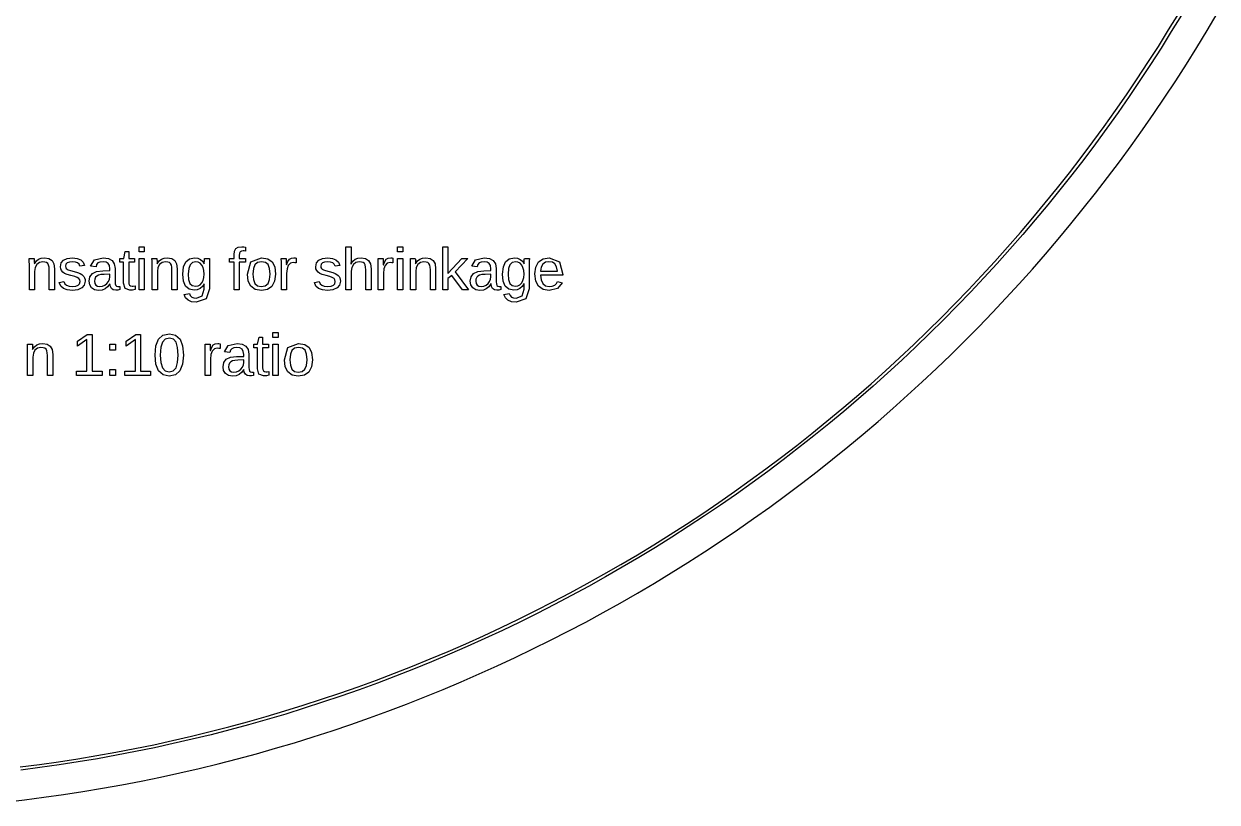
# Model space of a CAD drawing. Extents: x -25 to 122, y -49 to 104.
# Drawn here: x 55.2 to 111.9, y -48.5 to -11.5 of the extents above; entities that cross this region are included whole.
import ezdxf

# ---------------------------------------------------------------- set-up
doc = ezdxf.new("R2010")
doc.units = 0

msp = doc.modelspace()

# ---------------------------------------------------------------- linework, layer by layer
for p, q in [((109.643, -11.7919), (110.12, -11.0061)), ((110.249, -11.0833), (109.77, -11.8706)), ((111.471, -11.8159), (111.949, -11.0077)), ((109.156, -12.5717), (109.643, -11.7919)), ((109.77, -11.8706), (109.282, -12.6519)), ((110.984, -12.6181), (111.471, -11.8159)), ((108.659, -13.3455), (109.156, -12.5717)), ((109.282, -12.6519), (108.785, -13.4273)), ((110.486, -13.4143), (110.984, -12.6181)), ((108.153, -14.1131), (108.659, -13.3455)), ((108.785, -13.4273), (108.278, -14.1964)), ((109.979, -14.2044), (110.486, -13.4143)), ((107.637, -14.8745), (108.153, -14.1131)), ((108.278, -14.1964), (107.761, -14.9593)), ((109.462, -14.9881), (109.979, -14.2044)), ((107.113, -15.6294), (107.637, -14.8745)), ((107.761, -14.9593), (107.235, -15.7158)), ((108.936, -15.7655), (109.462, -14.9881)), ((106.578, -16.3779), (107.113, -15.6294)), ((107.235, -15.7158), (106.7, -16.4658)), ((108.4, -16.5363), (108.936, -15.7655)), ((106.035, -17.1198), (106.578, -16.3779)), ((106.7, -16.4658), (106.156, -17.2091)), ((107.855, -17.3005), (108.4, -16.5363)), ((105.483, -17.8549), (106.035, -17.1198)), ((106.156, -17.2091), (105.602, -17.9457)), ((107.3, -18.058), (107.855, -17.3005)), ((104.922, -18.5832), (105.483, -17.8549)), ((105.602, -17.9457), (105.04, -18.6755)), ((106.737, -18.8086), (107.3, -18.058)), ((104.352, -19.3046), (104.922, -18.5832)), ((105.04, -18.6755), (104.469, -19.3983)), ((106.163, -19.5522), (106.737, -18.8086)), ((103.773, -20.0189), (104.352, -19.3046)), ((104.469, -19.3983), (103.889, -20.1141)), ((105.581, -20.2887), (106.163, -19.5522)), ((103.185, -20.7261), (103.773, -20.0189)), ((103.889, -20.1141), (103.3, -20.8226)), ((104.99, -21.0181), (105.581, -20.2887)), ((102.589, -21.426), (103.185, -20.7261)), ((103.3, -20.8226), (102.702, -21.5239)), ((101.984, -22.1185), (102.589, -21.426)), ((102.702, -21.5239), (102.096, -22.2179)), ((104.39, -21.7401), (104.99, -21.0181)), ((60.6745, -22.3384), (60.6745, -22.1007)), ((60.6745, -22.1007), (60.9233, -22.1007)), ((60.9233, -22.1007), (60.9233, -22.3384)), ((65.282, -22.1933), (65.3956, -22.1259)), ((65.3956, -22.1259), (65.557, -22.1034)), ((65.557, -22.1034), (65.6527, -22.1076)), ((65.6527, -22.1076), (65.7325, -22.12)), ((65.7325, -22.12), (65.7325, -22.3093)), ((70.5141, -24.1516), (70.5141, -22.1007)), ((70.5141, -22.1007), (70.7629, -22.1007)), ((70.7629, -22.1007), (70.7629, -22.6341)), ((72.965, -22.3384), (72.965, -22.1007)), ((72.965, -22.1007), (73.2138, -22.1007)), ((73.2138, -22.1007), (73.2138, -22.3384)), ((75.1179, -24.1516), (75.1179, -22.1007)), ((75.1179, -22.1007), (75.3666, -22.1007)), ((75.3666, -22.1007), (75.3666, -23.3818)), ((101.371, -22.8035), (101.984, -22.1185)), ((103.781, -22.4547), (104.39, -21.7401)), ((55.4546, -22.7651), (55.4484, -22.6562)), ((55.4484, -22.6562), (55.6834, -22.6562)), ((55.6834, -22.6562), (55.6847, -22.669)), ((55.6847, -22.669), (55.6861, -22.6935)), ((55.6861, -22.6935), (55.6877, -22.7262)), ((55.791, -22.7798), (55.8969, -22.6929)), ((55.8969, -22.6929), (56.0232, -22.6447)), ((56.0232, -22.6447), (56.1768, -22.6286)), ((56.1768, -22.6286), (56.3898, -22.6592)), ((56.3898, -22.6592), (56.5368, -22.7509)), ((57.0818, -22.7399), (57.2609, -22.6595)), ((57.2609, -22.6595), (57.5068, -22.6327)), ((57.5068, -22.6327), (57.7287, -22.6545)), ((57.7287, -22.6545), (57.8999, -22.7198)), ((58.5482, -22.7295), (58.9663, -22.6286)), ((58.9663, -22.6286), (59.2133, -22.6609)), ((59.2133, -22.6609), (59.3905, -22.7578)), ((59.7601, -22.8373), (59.7601, -22.6562)), ((59.7601, -22.6562), (59.9425, -22.6562)), ((59.9425, -22.6562), (60.0158, -22.3218)), ((60.0158, -22.3218), (60.1816, -22.3218)), ((60.1816, -22.3218), (60.1816, -22.6562)), ((60.1816, -22.6562), (60.458, -22.6562)), ((60.458, -22.6562), (60.458, -22.8373)), ((60.9233, -22.3384), (60.6745, -22.3384)), ((60.6745, -24.1516), (60.6745, -22.6562)), ((60.6745, -22.6562), (60.9233, -22.6562)), ((60.9233, -22.6562), (60.9233, -24.1516)), ((61.2935, -22.7651), (61.2873, -22.6562)), ((61.2873, -22.6562), (61.5222, -22.6562)), ((61.5222, -22.6562), (61.5236, -22.669)), ((61.5236, -22.669), (61.525, -22.6935)), ((61.525, -22.6935), (61.5266, -22.7262)), ((61.6299, -22.7798), (61.7358, -22.6929)), ((61.7358, -22.6929), (61.862, -22.6447)), ((61.862, -22.6447), (62.0156, -22.6286)), ((62.0156, -22.6286), (62.2286, -22.6592)), ((62.2286, -22.6592), (62.3756, -22.7509)), ((62.8944, -22.8214), (63.0694, -22.6799)), ((63.0694, -22.6799), (63.3166, -22.6327)), ((63.3166, -22.6327), (63.465, -22.6509)), ((63.465, -22.6509), (63.5923, -22.7053)), ((63.781, -22.7682), (63.7865, -22.6891)), ((63.7865, -22.6891), (63.792, -22.6562)), ((63.792, -22.6562), (64.0284, -22.6562)), ((64.0284, -22.6562), (64.0221, -22.771)), ((64.9821, -22.8373), (64.9821, -22.6562)), ((64.9821, -22.6562), (65.1921, -22.6562)), ((65.1921, -22.4876), (65.2146, -22.3118)), ((65.1921, -22.6562), (65.1921, -22.4876)), ((65.2146, -22.3118), (65.282, -22.1933)), ((65.4516, -22.4147), (65.4409, -22.5222)), ((65.4409, -22.5222), (65.4409, -22.6562)), ((65.4409, -22.6562), (65.7325, -22.6562)), ((65.4837, -22.3466), (65.4516, -22.4147)), ((65.5397, -22.3104), (65.4837, -22.3466)), ((65.6219, -22.2983), (65.5397, -22.3104)), ((65.6738, -22.3011), (65.6219, -22.2983)), ((65.7325, -22.3093), (65.6738, -22.3011)), ((65.7325, -22.6562), (65.7325, -22.8373)), ((65.9964, -22.8221), (66.4991, -22.6286)), ((66.4991, -22.6286), (66.7966, -22.6758)), ((66.7966, -22.6758), (67.0035, -22.8172)), ((67.4415, -22.8387), (67.4352, -22.6562)), ((67.4352, -22.6562), (67.6702, -22.6562)), ((67.6702, -22.6562), (67.6785, -22.8597)), ((67.7507, -22.7999), (67.8236, -22.6991)), ((67.8236, -22.6991), (67.9169, -22.6462)), ((67.9169, -22.6462), (68.0419, -22.6286)), ((68.0419, -22.6286), (68.092, -22.632)), ((68.092, -22.632), (68.1428, -22.6424)), ((68.1428, -22.6424), (68.1428, -22.8704)), ((69.2198, -22.7399), (69.3989, -22.6595)), ((69.3989, -22.6595), (69.6447, -22.6327)), ((69.6447, -22.6327), (69.8667, -22.6545)), ((69.8667, -22.6545), (70.0379, -22.7198)), ((70.7629, -22.6341), (70.7617, -22.7198)), ((70.8443, -22.7849), (70.9488, -22.697)), ((70.9488, -22.697), (71.0764, -22.6457)), ((71.0764, -22.6457), (71.2342, -22.6286)), ((71.2342, -22.6286), (71.4454, -22.6588)), ((71.4454, -22.6588), (71.5928, -22.7495)), ((72.0494, -22.8387), (72.0432, -22.6562)), ((72.0432, -22.6562), (72.2781, -22.6562)), ((72.2781, -22.6562), (72.2864, -22.8597)), ((72.3586, -22.7999), (72.4315, -22.6991)), ((72.4315, -22.6991), (72.5248, -22.6462)), ((72.5248, -22.6462), (72.6499, -22.6286)), ((72.6499, -22.6286), (72.7, -22.632)), ((72.7, -22.632), (72.7508, -22.6424)), ((72.7508, -22.6424), (72.7508, -22.8704)), ((73.2138, -22.3384), (72.965, -22.3384)), ((72.965, -24.1516), (72.965, -22.6562)), ((72.965, -22.6562), (73.2138, -22.6562)), ((73.2138, -22.6562), (73.2138, -24.1516)), ((73.584, -22.7651), (73.5778, -22.6562)), ((73.5778, -22.6562), (73.8127, -22.6562)), ((73.8127, -22.6562), (73.8141, -22.669)), ((73.8141, -22.669), (73.8155, -22.6935)), ((73.8155, -22.6935), (73.817, -22.7262)), ((73.9204, -22.7798), (74.0262, -22.6929)), ((74.0262, -22.6929), (74.1525, -22.6447)), ((74.1525, -22.6447), (74.3061, -22.6286)), ((74.3061, -22.6286), (74.5191, -22.6592)), ((74.5191, -22.6592), (74.6661, -22.7509)), ((75.3666, -23.3818), (76.0231, -22.6562)), ((76.3147, -22.6562), (75.708, -23.2989)), ((76.0231, -22.6562), (76.3147, -22.6562)), ((76.6776, -22.7295), (77.0956, -22.6286)), ((77.0956, -22.6286), (77.3427, -22.6609)), ((77.3427, -22.6609), (77.5199, -22.7578)), ((78.1043, -22.8214), (78.2793, -22.6799)), ((78.2793, -22.6799), (78.5265, -22.6327)), ((78.5265, -22.6327), (78.6749, -22.6509)), ((78.6749, -22.6509), (78.8022, -22.7053)), ((78.9909, -22.7682), (78.9964, -22.6891)), ((78.9964, -22.6891), (79.002, -22.6562)), ((79.002, -22.6562), (79.2383, -22.6562)), ((79.2383, -22.6562), (79.2321, -22.771)), ((79.6776, -22.8262), (79.8882, -22.678)), ((79.8882, -22.678), (80.173, -22.6286)), ((80.173, -22.6286), (80.6674, -22.8273)), ((102.096, -22.2179), (101.482, -22.9043)), ((103.164, -23.1618), (103.781, -22.4547)), ((55.4567, -22.9755), (55.4546, -22.7651)), ((55.4567, -24.1516), (55.4567, -22.9755)), ((55.6877, -22.7262), (55.6896, -22.7634)), ((55.6896, -22.7634), (55.6918, -22.8202)), ((55.6918, -22.8202), (55.6944, -22.9119)), ((55.6944, -22.9119), (55.6986, -22.9119)), ((55.6986, -22.9119), (55.791, -22.7798)), ((55.7314, -23.0905), (55.7055, -23.285)), ((55.8091, -22.9437), (55.7314, -23.0905)), ((55.9318, -22.8514), (55.8091, -22.9437)), ((56.0925, -22.8207), (55.9318, -22.8514)), ((56.2006, -22.8297), (56.0925, -22.8207)), ((56.279, -22.8566), (56.2006, -22.8297)), ((56.334, -22.904), (56.279, -22.8566)), ((56.3716, -22.9741), (56.334, -22.904)), ((56.3934, -23.0722), (56.3716, -22.9741)), ((56.4006, -23.2035), (56.3934, -23.0722)), ((56.4006, -24.1516), (56.4006, -23.2035)), ((56.5368, -22.7509), (56.6223, -22.9131)), ((56.6223, -22.9131), (56.6508, -23.1551)), ((56.6508, -23.1551), (56.6508, -24.1516)), ((56.936, -23.0515), (56.9724, -22.8713)), ((56.9488, -23.1534), (56.936, -23.0515)), ((56.9871, -23.2381), (56.9488, -23.1534)), ((56.9724, -22.8713), (57.0818, -22.7399)), ((57.0481, -23.3084), (56.9871, -23.2381)), ((57.1979, -22.9361), (57.1778, -23.0266)), ((57.1778, -23.0266), (57.1861, -23.0847)), ((57.1861, -23.0847), (57.211, -23.1317)), ((57.258, -22.8718), (57.1979, -22.9361)), ((57.211, -23.1317), (57.2521, -23.17)), ((57.2521, -23.17), (57.3091, -23.2021)), ((57.3603, -22.8335), (57.258, -22.8718)), ((57.3091, -23.2021), (57.41, -23.2367)), ((57.5068, -22.8207), (57.3603, -22.8335)), ((57.41, -23.2367), (57.5828, -23.2823)), ((57.6434, -22.834), (57.5068, -22.8207)), ((57.7493, -22.8739), (57.6434, -22.834)), ((57.8224, -22.9387), (57.7493, -22.8739)), ((57.8606, -23.0266), (57.8224, -22.9387)), ((58.0844, -22.999), (57.8606, -23.0266)), ((57.8999, -22.7198), (58.019, -22.8331)), ((58.019, -22.8331), (58.0844, -22.999)), ((58.3665, -23.0321), (58.5482, -22.7295)), ((58.6263, -23.0556), (58.3665, -23.0321)), ((58.6567, -22.9482), (58.6263, -23.0556)), ((58.6524, -23.2823), (58.9455, -23.245)), ((58.7175, -22.8746), (58.6567, -22.9482)), ((58.8163, -22.8321), (58.7175, -22.8746)), ((58.9608, -22.8179), (58.8163, -22.8321)), ((58.9455, -23.245), (59.2814, -23.2394)), ((59.1045, -22.8376), (58.9608, -22.8179)), ((59.204, -22.8967), (59.1045, -22.8376)), ((59.262, -23.0014), (59.204, -22.8967)), ((59.2814, -23.1579), (59.262, -23.0014)), ((59.2814, -23.2394), (59.2814, -23.1579)), ((59.3905, -22.7578), (59.4973, -22.9159)), ((59.4973, -22.9159), (59.5329, -23.1316)), ((59.5329, -23.1316), (59.5329, -23.7757)), ((59.9328, -22.8373), (59.7601, -22.8373)), ((59.9328, -23.8351), (59.9328, -22.8373)), ((60.458, -22.8373), (60.1816, -22.8373)), ((60.1816, -22.8373), (60.1816, -23.7812)), ((61.2956, -22.9755), (61.2935, -22.7651)), ((61.2956, -24.1516), (61.2956, -22.9755)), ((61.5266, -22.7262), (61.5285, -22.7634)), ((61.5285, -22.7634), (61.5307, -22.8202)), ((61.5307, -22.8202), (61.5333, -22.9119)), ((61.5333, -22.9119), (61.5374, -22.9119)), ((61.5374, -22.9119), (61.6299, -22.7798)), ((61.5703, -23.0905), (61.5444, -23.285)), ((61.648, -22.9437), (61.5703, -23.0905)), ((61.7707, -22.8514), (61.648, -22.9437)), ((61.9313, -22.8207), (61.7707, -22.8514)), ((62.0395, -22.8297), (61.9313, -22.8207)), ((62.1179, -22.8566), (62.0395, -22.8297)), ((62.1728, -22.904), (62.1179, -22.8566)), ((62.2105, -22.9741), (62.1728, -22.904)), ((62.2322, -23.0722), (62.2105, -22.9741)), ((62.2395, -23.2035), (62.2322, -23.0722)), ((62.2395, -24.1516), (62.2395, -23.2035)), ((62.3756, -22.7509), (62.4611, -22.9131)), ((62.4611, -22.9131), (62.4897, -23.1551)), ((62.4897, -23.1551), (62.4897, -24.1516)), ((62.7555, -23.4067), (62.7902, -23.062)), ((62.7902, -23.062), (62.8944, -22.8214)), ((63.0343, -23.1372), (63.0126, -23.4039)), ((63.0996, -22.9561), (63.0343, -23.1372)), ((63.2126, -22.8525), (63.0996, -22.9561)), ((63.3774, -22.8179), (63.2126, -22.8525)), ((63.4861, -22.8354), (63.3774, -22.8179)), ((63.5826, -22.8877), (63.4861, -22.8354)), ((63.663, -22.9731), (63.5826, -22.8877)), ((63.5923, -22.7053), (63.6958, -22.7932)), ((63.7229, -23.0895), (63.663, -22.9731)), ((63.6958, -22.7932), (63.7727, -22.9119)), ((63.7602, -23.2341), (63.7229, -23.0895)), ((63.7727, -23.4039), (63.7602, -23.2341)), ((63.7727, -22.9119), (63.7755, -22.9119)), ((63.7755, -22.9119), (63.7768, -22.8552)), ((63.7768, -22.8552), (63.781, -22.7682)), ((64.0221, -22.771), (64.0201, -22.9658)), ((64.0201, -22.9658), (64.0201, -24.1087)), ((65.1921, -22.8373), (64.9821, -22.8373)), ((65.1921, -24.1516), (65.1921, -22.8373)), ((65.7325, -22.8373), (65.4409, -22.8373)), ((65.4409, -22.8373), (65.4409, -24.1516)), ((65.8288, -23.4025), (65.9964, -22.8221)), ((66.1144, -23.1387), (66.09, -23.4025)), ((66.1874, -22.9554), (66.1144, -23.1387)), ((66.3151, -22.8482), (66.1874, -22.9554)), ((66.5032, -22.8124), (66.3151, -22.8482)), ((66.6889, -22.8475), (66.5032, -22.8124)), ((66.8121, -22.9527), (66.6889, -22.8475)), ((66.881, -23.1353), (66.8121, -22.9527)), ((66.904, -23.4025), (66.881, -23.1353)), ((67.0035, -22.8172), (67.1248, -23.0579)), ((67.1248, -23.0579), (67.1652, -23.4025)), ((67.4435, -23.0045), (67.4415, -22.8387)), ((67.4435, -24.1516), (67.4435, -23.0045)), ((67.6785, -22.8597), (67.6812, -22.9617)), ((67.6812, -22.9617), (67.6868, -22.9617)), ((67.6868, -22.9617), (67.7507, -22.7999)), ((67.7127, -23.1522), (67.6923, -23.3721)), ((67.7738, -22.99), (67.7127, -23.1522)), ((67.8737, -22.89), (67.7738, -22.99)), ((68.0102, -22.8566), (67.8737, -22.89)), ((68.0848, -22.8601), (68.0102, -22.8566)), ((68.1428, -22.8704), (68.0848, -22.8601)), ((69.074, -23.0515), (69.1104, -22.8713)), ((69.0867, -23.1534), (69.074, -23.0515)), ((69.1251, -23.2381), (69.0867, -23.1534)), ((69.1104, -22.8713), (69.2198, -22.7399)), ((69.1861, -23.3084), (69.1251, -23.2381)), ((69.3359, -22.9361), (69.3158, -23.0266)), ((69.3158, -23.0266), (69.3241, -23.0847)), ((69.3241, -23.0847), (69.349, -23.1317)), ((69.396, -22.8718), (69.3359, -22.9361)), ((69.349, -23.1317), (69.3901, -23.17)), ((69.3901, -23.17), (69.4471, -23.2021)), ((69.4983, -22.8335), (69.396, -22.8718)), ((69.4471, -23.2021), (69.548, -23.2367)), ((69.6447, -22.8207), (69.4983, -22.8335)), ((69.548, -23.2367), (69.7208, -23.2823)), ((69.7814, -22.834), (69.6447, -22.8207)), ((69.8873, -22.8739), (69.7814, -22.834)), ((69.9604, -22.9387), (69.8873, -22.8739)), ((69.9985, -23.0266), (69.9604, -22.9387)), ((70.2224, -22.999), (69.9985, -23.0266)), ((70.0379, -22.7198), (70.157, -22.8331)), ((70.157, -22.8331), (70.2224, -22.999)), ((70.7541, -22.8791), (70.7518, -22.9119)), ((70.7518, -22.9119), (70.756, -22.9119)), ((70.7581, -22.8082), (70.7541, -22.8791)), ((70.756, -22.9119), (70.8443, -22.7849)), ((70.7617, -22.7198), (70.7581, -22.8082)), ((70.7893, -23.085), (70.7629, -23.2699)), ((70.8686, -22.9423), (70.7893, -23.085)), ((70.9918, -22.8511), (70.8686, -22.9423)), ((71.1499, -22.8207), (70.9918, -22.8511)), ((71.2545, -22.8297), (71.1499, -22.8207)), ((71.3337, -22.8566), (71.2545, -22.8297)), ((71.3907, -22.9028), (71.3337, -22.8566)), ((71.429, -22.9693), (71.3907, -22.9028)), ((71.4508, -23.0662), (71.429, -22.9693)), ((71.4581, -23.2035), (71.4508, -23.0662)), ((71.4581, -24.1516), (71.4581, -23.2035)), ((71.5928, -22.7495), (71.6793, -22.9114)), ((71.6793, -22.9114), (71.7082, -23.1551)), ((71.7082, -23.1551), (71.7082, -24.1516)), ((72.0515, -23.0045), (72.0494, -22.8387)), ((72.0515, -24.1516), (72.0515, -23.0045)), ((72.2864, -22.8597), (72.2892, -22.9617)), ((72.2892, -22.9617), (72.2947, -22.9617)), ((72.2947, -22.9617), (72.3586, -22.7999)), ((72.3206, -23.1522), (72.3002, -23.3721)), ((72.3818, -22.99), (72.3206, -23.1522)), ((72.4816, -22.89), (72.3818, -22.99)), ((72.6181, -22.8566), (72.4816, -22.89)), ((72.6927, -22.8601), (72.6181, -22.8566)), ((72.7508, -22.8704), (72.6927, -22.8601)), ((73.5861, -22.9755), (73.584, -22.7651)), ((73.5861, -24.1516), (73.5861, -22.9755)), ((73.817, -22.7262), (73.819, -22.7634)), ((73.819, -22.7634), (73.8212, -22.8202)), ((73.8212, -22.8202), (73.8238, -22.9119)), ((73.8238, -22.9119), (73.8279, -22.9119)), ((73.8279, -22.9119), (73.9204, -22.7798)), ((73.8608, -23.0905), (73.8349, -23.285)), ((73.9385, -22.9437), (73.8608, -23.0905)), ((74.0612, -22.8514), (73.9385, -22.9437)), ((74.2218, -22.8207), (74.0612, -22.8514)), ((74.3299, -22.8297), (74.2218, -22.8207)), ((74.4084, -22.8566), (74.3299, -22.8297)), ((74.4633, -22.904), (74.4084, -22.8566)), ((74.501, -22.9741), (74.4633, -22.904)), ((74.5228, -23.0722), (74.501, -22.9741)), ((74.53, -23.2035), (74.5228, -23.0722)), ((74.53, -24.1516), (74.53, -23.2035)), ((74.6661, -22.7509), (74.7516, -22.9131)), ((74.7516, -22.9131), (74.7801, -23.1551)), ((74.7801, -23.1551), (74.7801, -24.1516)), ((76.4958, -23.0321), (76.6776, -22.7295)), ((76.7556, -23.0556), (76.4958, -23.0321)), ((76.7861, -22.9482), (76.7556, -23.0556)), ((76.7817, -23.2823), (77.0749, -23.245)), ((76.8469, -22.8746), (76.7861, -22.9482)), ((76.9457, -22.8321), (76.8469, -22.8746)), ((77.0901, -22.8179), (76.9457, -22.8321)), ((77.0749, -23.245), (77.4108, -23.2394)), ((77.2339, -22.8376), (77.0901, -22.8179)), ((77.3333, -22.8967), (77.2339, -22.8376)), ((77.3914, -23.0014), (77.3333, -22.8967)), ((77.4108, -23.1579), (77.3914, -23.0014)), ((77.4108, -23.2394), (77.4108, -23.1579)), ((77.5199, -22.7578), (77.6267, -22.9159)), ((77.6267, -22.9159), (77.6623, -23.1316)), ((77.6623, -23.1316), (77.6623, -23.7757)), ((77.9655, -23.4067), (78.0002, -23.062)), ((78.0002, -23.062), (78.1043, -22.8214)), ((78.2443, -23.1372), (78.2225, -23.4039)), ((78.3096, -22.9561), (78.2443, -23.1372)), ((78.4225, -22.8525), (78.3096, -22.9561)), ((78.5874, -22.8179), (78.4225, -22.8525)), ((78.696, -22.8354), (78.5874, -22.8179)), ((78.7926, -22.8877), (78.696, -22.8354)), ((78.8729, -22.9731), (78.7926, -22.8877)), ((78.8022, -22.7053), (78.9057, -22.7932)), ((78.9328, -23.0895), (78.8729, -22.9731)), ((78.9057, -22.7932), (78.9826, -22.9119)), ((78.9702, -23.2341), (78.9328, -23.0895)), ((78.9826, -23.4039), (78.9702, -23.2341)), ((78.9826, -22.9119), (78.9854, -22.9119)), ((78.9854, -22.9119), (78.9868, -22.8552)), ((78.9868, -22.8552), (78.9909, -22.7682)), ((79.2321, -22.771), (79.23, -22.9658)), ((79.23, -22.9658), (79.23, -24.1087)), ((79.5042, -23.3942), (79.5475, -23.067)), ((79.5475, -23.067), (79.6776, -22.8262)), ((79.8008, -23.0769), (79.7681, -23.2657)), ((79.7681, -23.2657), (80.5752, -23.2657)), ((79.8821, -22.9333), (79.8008, -23.0769)), ((80.0067, -22.8426), (79.8821, -22.9333)), ((80.1689, -22.8124), (80.0067, -22.8426)), ((80.3337, -22.8395), (80.1689, -22.8124)), ((80.455, -22.9209), (80.3337, -22.8395)), ((80.5348, -23.0613), (80.455, -22.9209)), ((80.5752, -23.2657), (80.5348, -23.0613)), ((80.6674, -22.8273), (80.8323, -23.4232)), ((100.749, -23.481), (101.371, -22.8035)), ((101.482, -22.9043), (100.859, -23.5831)), ((102.538, -23.8613), (103.164, -23.1618)), ((55.7055, -23.285), (55.7055, -24.1516)), ((56.8766, -23.8005), (57.0963, -23.7577)), ((56.9486, -23.9697), (56.8766, -23.8005)), ((57.1288, -23.3673), (57.0481, -23.3084)), ((57.0963, -23.7577), (57.145, -23.8618)), ((57.2502, -23.421), (57.1288, -23.3673)), ((57.4335, -23.4758), (57.2502, -23.421)), ((57.6118, -23.5227), (57.4335, -23.4758)), ((57.5828, -23.2823), (57.7528, -23.3301)), ((57.7286, -23.5635), (57.6118, -23.5227)), ((57.808, -23.614), (57.7286, -23.5635)), ((57.7528, -23.3301), (57.8675, -23.3742)), ((57.8537, -23.6775), (57.808, -23.614)), ((57.8469, -23.8593), (57.8689, -23.7577)), ((57.8689, -23.7577), (57.8537, -23.6775)), ((57.8675, -23.3742), (57.9454, -23.4186)), ((57.9454, -23.4186), (58.005, -23.4675)), ((58.005, -23.4675), (58.0497, -23.5226)), ((58.0497, -23.5226), (58.0831, -23.5856)), ((58.1107, -23.7383), (58.0708, -23.9256)), ((58.0831, -23.5856), (58.1038, -23.6573)), ((58.1038, -23.6573), (58.1107, -23.7383)), ((58.3001, -23.7342), (58.3383, -23.529)), ((58.3285, -23.9194), (58.3001, -23.7342)), ((58.3383, -23.529), (58.4529, -23.3776)), ((58.4529, -23.3776), (58.6524, -23.2823)), ((58.5679, -23.6371), (58.5558, -23.7383)), ((58.5558, -23.7383), (58.5722, -23.8461)), ((58.6042, -23.5573), (58.5679, -23.6371)), ((58.6631, -23.4972), (58.6042, -23.5573)), ((58.7431, -23.455), (58.6631, -23.4972)), ((58.8548, -23.4295), (58.7431, -23.455)), ((59.0091, -23.4191), (58.8548, -23.4295)), ((59.2814, -23.4136), (59.0091, -23.4191)), ((59.1471, -23.8567), (59.2199, -23.7598)), ((59.2199, -23.7598), (59.266, -23.6497)), ((59.266, -23.6497), (59.2814, -23.5365)), ((59.2814, -23.5365), (59.2814, -23.4136)), ((59.5329, -23.7757), (59.5402, -23.8726)), ((60.0075, -24.089), (59.9328, -23.8351)), ((60.1816, -23.7812), (60.1904, -23.8729)), ((61.5444, -23.285), (61.5444, -24.1516)), ((62.7878, -23.7456), (62.7555, -23.4067)), ((62.8847, -23.9802), (62.7878, -23.7456)), ((63.0126, -23.4039), (63.033, -23.6675)), ((63.033, -23.6675), (63.0941, -23.8448)), ((63.582, -23.9097), (63.6628, -23.8256)), ((63.6628, -23.8256), (63.7229, -23.7114)), ((63.7229, -23.7114), (63.7602, -23.5699)), ((63.7602, -23.5699), (63.7727, -23.4039)), ((65.8706, -23.7354), (65.8288, -23.4025)), ((65.996, -23.9795), (65.8706, -23.7354)), ((66.09, -23.4025), (66.114, -23.6615)), ((66.114, -23.6615), (66.1861, -23.8468)), ((66.808, -23.8517), (66.88, -23.6675)), ((66.88, -23.6675), (66.904, -23.4025)), ((67.122, -23.7449), (66.9925, -23.9871)), ((67.1652, -23.4025), (67.122, -23.7449)), ((67.6923, -23.3721), (67.6923, -24.1516)), ((69.0145, -23.8005), (69.2343, -23.7577)), ((69.0866, -23.9697), (69.0145, -23.8005)), ((69.2668, -23.3673), (69.1861, -23.3084)), ((69.2343, -23.7577), (69.283, -23.8618)), ((69.3882, -23.421), (69.2668, -23.3673)), ((69.5715, -23.4758), (69.3882, -23.421)), ((69.7498, -23.5227), (69.5715, -23.4758)), ((69.7208, -23.2823), (69.8908, -23.3301)), ((69.8666, -23.5635), (69.7498, -23.5227)), ((69.946, -23.614), (69.8666, -23.5635)), ((69.8908, -23.3301), (70.0055, -23.3742)), ((69.9916, -23.6775), (69.946, -23.614)), ((69.9849, -23.8593), (70.0069, -23.7577)), ((70.0069, -23.7577), (69.9916, -23.6775)), ((70.0055, -23.3742), (70.0834, -23.4186)), ((70.0834, -23.4186), (70.143, -23.4675)), ((70.143, -23.4675), (70.1877, -23.5226)), ((70.1877, -23.5226), (70.221, -23.5856)), ((70.2487, -23.7383), (70.2088, -23.9256)), ((70.221, -23.5856), (70.2418, -23.6573)), ((70.2418, -23.6573), (70.2487, -23.7383)), ((70.7629, -23.2699), (70.7629, -24.1516)), ((72.3002, -23.3721), (72.3002, -24.1516)), ((73.8349, -23.285), (73.8349, -24.1516)), ((75.5491, -23.4689), (75.3666, -23.6195)), ((75.3666, -23.6195), (75.3666, -24.1516)), ((76.0549, -24.1516), (75.5491, -23.4689)), ((75.708, -23.2989), (76.3465, -24.1516)), ((76.4295, -23.7342), (76.4677, -23.529)), ((76.4578, -23.9194), (76.4295, -23.7342)), ((76.4677, -23.529), (76.5822, -23.3776)), ((76.5822, -23.3776), (76.7817, -23.2823)), ((76.6973, -23.6371), (76.6852, -23.7383)), ((76.6852, -23.7383), (76.7016, -23.8461)), ((76.7335, -23.5573), (76.6973, -23.6371)), ((76.7924, -23.4972), (76.7335, -23.5573)), ((76.8724, -23.455), (76.7924, -23.4972)), ((76.9842, -23.4295), (76.8724, -23.455)), ((77.1385, -23.4191), (76.9842, -23.4295)), ((77.4108, -23.4136), (77.1385, -23.4191)), ((77.2765, -23.8567), (77.3492, -23.7598)), ((77.3492, -23.7598), (77.3954, -23.6497)), ((77.3954, -23.6497), (77.4108, -23.5365)), ((77.4108, -23.5365), (77.4108, -23.4136)), ((77.6623, -23.7757), (77.6695, -23.8726)), ((77.9977, -23.7456), (77.9655, -23.4067)), ((78.0947, -23.9802), (77.9977, -23.7456)), ((78.2225, -23.4039), (78.2429, -23.6675)), ((78.2429, -23.6675), (78.304, -23.8448)), ((78.7919, -23.9097), (78.8727, -23.8256)), ((78.8727, -23.8256), (78.9328, -23.7114)), ((78.9328, -23.7114), (78.9702, -23.5699)), ((78.9702, -23.5699), (78.9826, -23.4039)), ((79.5475, -23.7359), (79.5042, -23.3942)), ((79.6776, -23.9816), (79.5475, -23.7359)), ((80.8323, -23.4564), (79.7653, -23.4564)), ((79.7653, -23.4564), (79.7919, -23.6841)), ((79.7919, -23.6841), (79.8717, -23.8531)), ((80.5236, -23.8541), (80.5738, -23.7632)), ((80.7922, -23.8254), (80.5728, -24.0907)), ((80.5738, -23.7632), (80.7922, -23.8254)), ((80.8323, -23.4232), (80.8323, -23.4564)), ((100.119, -24.1508), (100.749, -23.481)), ((100.859, -23.5831), (100.228, -24.2543)), ((55.7055, -24.1516), (55.4567, -24.1516)), ((56.6508, -24.1516), (56.4006, -24.1516)), ((57.0735, -24.0873), (56.9486, -23.9697)), ((57.2568, -24.1562), (57.0735, -24.0873)), ((57.145, -23.8618), (57.2276, -23.9339)), ((57.2276, -23.9339), (57.3465, -23.9759)), ((57.504, -24.1792), (57.2568, -24.1562)), ((57.3465, -23.9759), (57.504, -23.9899)), ((57.504, -23.9899), (57.668, -23.9754)), ((57.7595, -24.1505), (57.504, -24.1792)), ((57.668, -23.9754), (57.7811, -23.9318)), ((57.9511, -24.0645), (57.7595, -24.1505)), ((57.7811, -23.9318), (57.8469, -23.8593)), ((58.0708, -23.9256), (57.9511, -24.0645)), ((58.4135, -24.0603), (58.3285, -23.9194)), ((58.5548, -24.1495), (58.4135, -24.0603)), ((58.7521, -24.1792), (58.5548, -24.1495)), ((58.5722, -23.8461), (58.6215, -23.9263)), ((58.6215, -23.9263), (58.7011, -23.976)), ((58.7011, -23.976), (58.8087, -23.9926)), ((58.9195, -24.1614), (58.7521, -24.1792)), ((58.8087, -23.9926), (58.9379, -23.9771)), ((59.0596, -24.108), (58.9195, -24.1614)), ((58.9379, -23.9771), (59.0519, -23.9304)), ((59.0519, -23.9304), (59.1471, -23.8567)), ((59.1783, -24.0118), (59.0596, -24.108)), ((59.2814, -23.8655), (59.1783, -24.0118)), ((59.2897, -23.8655), (59.2814, -23.8655)), ((59.3116, -23.9997), (59.2897, -23.8655)), ((59.3608, -24.0928), (59.3116, -23.9997)), ((59.4426, -24.1472), (59.3608, -24.0928)), ((59.5619, -24.1654), (59.4426, -24.1472)), ((59.5402, -23.8726), (59.5619, -23.9422)), ((59.5619, -23.9422), (59.6041, -23.9842)), ((59.659, -24.1599), (59.5619, -24.1654)), ((59.6041, -23.9842), (59.6725, -23.9982)), ((59.754, -24.1433), (59.659, -24.1599)), ((59.6725, -23.9982), (59.7108, -23.9957)), ((59.7108, -23.9957), (59.754, -23.9885)), ((59.754, -23.9885), (59.754, -24.1433)), ((60.2313, -24.1737), (60.0075, -24.089)), ((60.1904, -23.8729), (60.2168, -23.9325)), ((60.2168, -23.9325), (60.265, -23.9652)), ((60.3585, -24.1654), (60.2313, -24.1737)), ((60.265, -23.9652), (60.3391, -23.976)), ((60.3391, -23.976), (60.3999, -23.9712)), ((60.4829, -24.1405), (60.3585, -24.1654)), ((60.3999, -23.9712), (60.4829, -23.9567)), ((60.4829, -23.9567), (60.4829, -24.1405)), ((60.9233, -24.1516), (60.6745, -24.1516)), ((61.5444, -24.1516), (61.2956, -24.1516)), ((62.4897, -24.1516), (62.2395, -24.1516)), ((62.8177, -24.3699), (63.0679, -24.334)), ((62.8851, -24.5266), (62.8177, -24.3699)), ((63.0504, -24.117), (62.8847, -23.9802)), ((63.289, -24.1626), (63.0504, -24.117)), ((63.0679, -24.334), (63.1078, -24.4257)), ((63.0941, -23.8448), (63.2047, -23.9453)), ((63.2047, -23.9453), (63.3733, -23.9788)), ((63.4431, -24.1445), (63.289, -24.1626)), ((63.3733, -23.9788), (63.4842, -23.9615)), ((63.5764, -24.0901), (63.4431, -24.1445)), ((63.4842, -23.9615), (63.582, -23.9097)), ((63.6863, -23.9997), (63.5764, -24.0901)), ((63.6797, -24.4407), (63.7727, -24.1142)), ((63.7699, -23.8738), (63.6863, -23.9997)), ((63.7727, -23.8738), (63.7699, -23.8738)), ((63.7727, -24.1142), (63.7727, -23.8738)), ((64.0201, -24.1087), (63.8635, -24.5814)), ((65.4409, -24.1516), (65.1921, -24.1516)), ((66.2034, -24.1293), (65.996, -23.9795)), ((66.1861, -23.8468), (66.3096, -23.9583)), ((66.4908, -24.1792), (66.2034, -24.1293)), ((66.3096, -23.9583), (66.488, -23.9954)), ((66.488, -23.9954), (66.68, -23.9595)), ((66.7807, -24.1312), (66.4908, -24.1792)), ((66.68, -23.9595), (66.808, -23.8517)), ((66.9925, -23.9871), (66.7807, -24.1312)), ((67.6923, -24.1516), (67.4435, -24.1516)), ((69.2115, -24.0873), (69.0866, -23.9697)), ((69.3948, -24.1562), (69.2115, -24.0873)), ((69.283, -23.8618), (69.3656, -23.9339)), ((69.3656, -23.9339), (69.4844, -23.9759)), ((69.642, -24.1792), (69.3948, -24.1562)), ((69.4844, -23.9759), (69.642, -23.9899)), ((69.642, -23.9899), (69.8059, -23.9754)), ((69.8975, -24.1505), (69.642, -24.1792)), ((69.8059, -23.9754), (69.9191, -23.9318)), ((70.0891, -24.0645), (69.8975, -24.1505)), ((69.9191, -23.9318), (69.9849, -23.8593)), ((70.2088, -23.9256), (70.0891, -24.0645)), ((70.7629, -24.1516), (70.5141, -24.1516)), ((71.7082, -24.1516), (71.4581, -24.1516)), ((72.3002, -24.1516), (72.0515, -24.1516)), ((73.2138, -24.1516), (72.965, -24.1516)), ((73.8349, -24.1516), (73.5861, -24.1516)), ((74.7801, -24.1516), (74.53, -24.1516)), ((75.3666, -24.1516), (75.1179, -24.1516)), ((76.3465, -24.1516), (76.0549, -24.1516)), ((76.5428, -24.0603), (76.4578, -23.9194)), ((76.6841, -24.1495), (76.5428, -24.0603)), ((76.8814, -24.1792), (76.6841, -24.1495)), ((76.7016, -23.8461), (76.7508, -23.9263)), ((76.7508, -23.9263), (76.8305, -23.976)), ((76.8305, -23.976), (76.9381, -23.9926)), ((77.0488, -24.1614), (76.8814, -24.1792)), ((76.9381, -23.9926), (77.0673, -23.9771)), ((77.1889, -24.108), (77.0488, -24.1614)), ((77.0673, -23.9771), (77.1813, -23.9304)), ((77.1813, -23.9304), (77.2765, -23.8567)), ((77.3076, -24.0118), (77.1889, -24.108)), ((77.4108, -23.8655), (77.3076, -24.0118)), ((77.419, -23.8655), (77.4108, -23.8655)), ((77.441, -23.9997), (77.419, -23.8655)), ((77.4902, -24.0928), (77.441, -23.9997)), ((77.5719, -24.1472), (77.4902, -24.0928)), ((77.6913, -24.1654), (77.5719, -24.1472)), ((77.6695, -23.8726), (77.6913, -23.9422)), ((77.6913, -23.9422), (77.7334, -23.9842)), ((77.7884, -24.1599), (77.6913, -24.1654)), ((77.7334, -23.9842), (77.8019, -23.9982)), ((77.8834, -24.1433), (77.7884, -24.1599)), ((77.8019, -23.9982), (77.8402, -23.9957)), ((77.8402, -23.9957), (77.8834, -23.9885)), ((77.8834, -23.9885), (77.8834, -24.1433)), ((78.0276, -24.3699), (78.2778, -24.334)), ((78.095, -24.5266), (78.0276, -24.3699)), ((78.2603, -24.117), (78.0947, -23.9802)), ((78.4989, -24.1626), (78.2603, -24.117)), ((78.2778, -24.334), (78.3177, -24.4257)), ((78.304, -23.8448), (78.4146, -23.9453)), ((78.4146, -23.9453), (78.5832, -23.9788)), ((78.653, -24.1445), (78.4989, -24.1626)), ((78.5832, -23.9788), (78.6941, -23.9615)), ((78.7864, -24.0901), (78.653, -24.1445)), ((78.6941, -23.9615), (78.7919, -23.9097)), ((78.8962, -23.9997), (78.7864, -24.0901)), ((78.8897, -24.4407), (78.9826, -24.1142)), ((78.9798, -23.8738), (78.8962, -23.9997)), ((78.9826, -23.8738), (78.9798, -23.8738)), ((78.9826, -24.1142), (78.9826, -23.8738)), ((79.23, -24.1087), (79.0735, -24.5814)), ((79.8906, -24.1298), (79.6776, -23.9816)), ((79.8717, -23.8531), (80.0027, -23.9577)), ((80.1827, -24.1792), (79.8906, -24.1298)), ((80.0027, -23.9577), (80.1827, -23.9926)), ((80.1827, -23.9926), (80.3283, -23.9764)), ((80.5728, -24.0907), (80.1827, -24.1792)), ((80.3283, -23.9764), (80.4418, -23.9277)), ((80.4418, -23.9277), (80.5236, -23.8541)), ((99.4811, -24.8128), (100.119, -24.1508)), ((100.228, -24.2543), (99.5885, -24.9176)), ((101.903, -24.553), (102.538, -23.8613)), ((63.0043, -24.6429), (62.8851, -24.5266)), ((63.1743, -24.7149), (63.0043, -24.6429)), ((63.1078, -24.4257), (63.1777, -24.4936)), ((63.394, -24.7389), (63.1743, -24.7149)), ((63.1777, -24.4936), (63.276, -24.5356)), ((63.276, -24.5356), (63.4009, -24.5496)), ((63.8635, -24.5814), (63.394, -24.7389)), ((63.4009, -24.5496), (63.6797, -24.4407)), ((78.2142, -24.6429), (78.095, -24.5266)), ((78.3842, -24.7149), (78.2142, -24.6429)), ((78.3177, -24.4257), (78.3876, -24.4936)), ((78.6039, -24.7389), (78.3842, -24.7149)), ((78.3876, -24.4936), (78.4859, -24.5356)), ((78.4859, -24.5356), (78.6108, -24.5496)), ((79.0735, -24.5814), (78.6039, -24.7389)), ((78.6108, -24.5496), (78.8897, -24.4407)), ((98.835, -25.467), (99.4811, -24.8128)), ((99.5885, -24.9176), (98.941, -25.573)), ((101.26, -25.2368), (101.903, -24.553)), ((98.1808, -26.1131), (98.835, -25.467)), ((100.608, -25.9128), (101.26, -25.2368)), ((98.941, -25.573), (98.2856, -26.2205)), ((99.9487, -26.5807), (100.608, -25.9128)), ((57.753, -26.5968), (58.2132, -26.2803)), ((58.1925, -26.518), (57.753, -26.8317)), ((57.753, -26.8317), (57.753, -26.5968)), ((58.1925, -28.0161), (58.1925, -26.518)), ((58.2132, -26.2803), (58.4426, -26.2803)), ((58.4426, -26.2803), (58.4426, -28.0161)), ((60.0583, -26.5968), (60.5185, -26.2803)), ((60.4978, -26.518), (60.0583, -26.8317)), ((60.0583, -26.8317), (60.0583, -26.5968)), ((60.4978, -28.0161), (60.4978, -26.518)), ((60.5185, -26.2803), (60.7479, -26.2803)), ((60.7479, -26.2803), (60.7479, -28.0161)), ((61.4749, -26.8145), (61.5977, -26.5014)), ((61.5977, -26.5014), (61.809, -26.3138)), ((61.7857, -26.6396), (61.7105, -26.8863)), ((61.9182, -26.4997), (61.7857, -26.6396)), ((61.809, -26.3138), (62.1153, -26.2513)), ((62.1153, -26.4531), (61.9182, -26.4997)), ((62.1153, -26.2513), (62.4143, -26.3145)), ((62.3075, -26.5004), (62.1153, -26.4531)), ((62.4366, -26.6424), (62.3075, -26.5004)), ((62.4143, -26.3145), (62.6232, -26.5042)), ((62.5097, -26.8898), (62.4366, -26.6424)), ((62.6232, -26.5042), (62.746, -26.8179)), ((66.3118, -26.7322), (66.385, -26.3978)), ((66.385, -26.3978), (66.5509, -26.3978)), ((66.5509, -26.3978), (66.5509, -26.7322)), ((67.0438, -26.4144), (67.0438, -26.1767)), ((67.0438, -26.1767), (67.2926, -26.1767)), ((67.2926, -26.4144), (67.0438, -26.4144)), ((67.2926, -26.1767), (67.2926, -26.4144)), ((97.5188, -26.7512), (98.1808, -26.1131)), ((98.2856, -26.2205), (97.6223, -26.8598)), ((99.2808, -27.2404), (99.9487, -26.5807)), ((55.3696, -26.8411), (55.3634, -26.7322)), ((55.3634, -26.7322), (55.5983, -26.7322)), ((55.3717, -27.0515), (55.3696, -26.8411)), ((55.3717, -28.2276), (55.3717, -27.0515)), ((55.5983, -26.7322), (55.5997, -26.745)), ((55.5997, -26.745), (55.6011, -26.7695)), ((55.6011, -26.7695), (55.6027, -26.8022)), ((55.6027, -26.8022), (55.6046, -26.8393)), ((55.6046, -26.8393), (55.6068, -26.8962)), ((55.6068, -26.8962), (55.6094, -26.9879)), ((55.6094, -26.9879), (55.6135, -26.9879)), ((55.6135, -26.9879), (55.706, -26.8557)), ((55.6464, -27.1665), (55.6205, -27.3611)), ((55.7241, -27.0197), (55.6464, -27.1665)), ((55.706, -26.8557), (55.8119, -26.7689)), ((55.8468, -26.9274), (55.7241, -27.0197)), ((55.8119, -26.7689), (55.9381, -26.7207)), ((56.0074, -26.8967), (55.8468, -26.9274)), ((55.9381, -26.7207), (56.0917, -26.7046)), ((56.1156, -26.9057), (56.0074, -26.8967)), ((56.0917, -26.7046), (56.3047, -26.7352)), ((56.194, -26.9326), (56.1156, -26.9057)), ((56.2489, -26.98), (56.194, -26.9326)), ((56.2866, -27.0501), (56.2489, -26.98)), ((56.3083, -27.1482), (56.2866, -27.0501)), ((56.3047, -26.7352), (56.4517, -26.8269)), ((56.3156, -27.2795), (56.3083, -27.1482)), ((56.4517, -26.8269), (56.5372, -26.9891)), ((56.5372, -26.9891), (56.5658, -27.2311)), ((56.5658, -27.2311), (56.5658, -28.2276)), ((59.2765, -27.0183), (59.2765, -26.7322)), ((59.2765, -26.7322), (59.546, -26.7322)), ((59.546, -27.0183), (59.2765, -27.0183)), ((59.546, -26.7322), (59.546, -27.0183)), ((61.4339, -27.2533), (61.4749, -26.8145)), ((61.7105, -26.8863), (61.6855, -27.2533)), ((62.534, -27.2533), (62.5097, -26.8898)), ((62.746, -26.8179), (62.7869, -27.2533)), ((63.8229, -26.9147), (63.8167, -26.7322)), ((63.8167, -26.7322), (64.0516, -26.7322)), ((63.8249, -27.0805), (63.8229, -26.9147)), ((63.8249, -28.2276), (63.8249, -27.0805)), ((64.0516, -26.7322), (64.0599, -26.9357)), ((64.0599, -26.9357), (64.0626, -27.0377)), ((64.0626, -27.0377), (64.0682, -27.0377)), ((64.0682, -27.0377), (64.1321, -26.8759)), ((64.0941, -27.2282), (64.0737, -27.4481)), ((64.1552, -27.066), (64.0941, -27.2282)), ((64.1321, -26.8759), (64.205, -26.7751)), ((64.2551, -26.966), (64.1552, -27.066)), ((64.205, -26.7751), (64.2983, -26.7222)), ((64.3916, -26.9326), (64.2551, -26.966)), ((64.2983, -26.7222), (64.4233, -26.7046)), ((64.4662, -26.9361), (64.3916, -26.9326)), ((64.4233, -26.7046), (64.4734, -26.7081)), ((64.5242, -26.9464), (64.4662, -26.9361)), ((64.4734, -26.7081), (64.5242, -26.7184)), ((64.5242, -26.7184), (64.5242, -26.9464)), ((64.7358, -27.1081), (64.9175, -26.8055)), ((64.9956, -27.1316), (64.7358, -27.1081)), ((64.9175, -26.8055), (65.3355, -26.7046)), ((65.026, -27.0242), (64.9956, -27.1316)), ((65.0868, -26.9506), (65.026, -27.0242)), ((65.1856, -26.9081), (65.0868, -26.9506)), ((65.33, -26.8939), (65.1856, -26.9081)), ((65.4738, -26.9136), (65.33, -26.8939)), ((65.3355, -26.7046), (65.5826, -26.7369)), ((65.5733, -26.9727), (65.4738, -26.9136)), ((65.6313, -27.0774), (65.5733, -26.9727)), ((65.5826, -26.7369), (65.7598, -26.8338)), ((65.6507, -27.2339), (65.6313, -27.0774)), ((65.6507, -27.3154), (65.6507, -27.2339)), ((65.7598, -26.8338), (65.8666, -26.9919)), ((65.8666, -26.9919), (65.9022, -27.2076)), ((65.9022, -27.2076), (65.9022, -27.8516)), ((66.1293, -26.9133), (66.1293, -26.7322)), ((66.1293, -26.7322), (66.3118, -26.7322)), ((66.3021, -26.9133), (66.1293, -26.9133)), ((66.3021, -27.9111), (66.3021, -26.9133)), ((66.5509, -26.7322), (66.8273, -26.7322)), ((66.8273, -26.9133), (66.5509, -26.9133)), ((66.5509, -26.9133), (66.5509, -27.8572)), ((66.8273, -26.7322), (66.8273, -26.9133)), ((67.0438, -28.2276), (67.0438, -26.7322)), ((67.0438, -26.7322), (67.2926, -26.7322)), ((67.2926, -26.7322), (67.2926, -28.2276)), ((67.5875, -27.4785), (67.7551, -26.8981)), ((67.7551, -26.8981), (68.2578, -26.7046)), ((67.873, -27.2147), (67.8487, -27.4785)), ((67.9461, -27.0314), (67.873, -27.2147)), ((68.0738, -26.9242), (67.9461, -27.0314)), ((68.2619, -26.8884), (68.0738, -26.9242)), ((68.2578, -26.7046), (68.5552, -26.7518)), ((68.4476, -26.9235), (68.2619, -26.8884)), ((68.5708, -27.0287), (68.4476, -26.9235)), ((68.5552, -26.7518), (68.7622, -26.8932)), ((68.6397, -27.2113), (68.5708, -27.0287)), ((68.6627, -27.4785), (68.6397, -27.2113)), ((68.7622, -26.8932), (68.8835, -27.1339)), ((68.8835, -27.1339), (68.9239, -27.4785)), ((96.849, -27.3811), (97.5188, -26.7512)), ((97.6223, -26.8598), (96.9511, -27.491)), ((98.6048, -27.8919), (99.2808, -27.2404)), ((55.6205, -27.3611), (55.6205, -28.2276)), ((56.3156, -28.2276), (56.3156, -27.2795)), ((61.4761, -27.6851), (61.4339, -27.2533)), ((61.6025, -27.9995), (61.4761, -27.6851)), ((61.6855, -27.2533), (61.7109, -27.6122)), ((61.7109, -27.6122), (61.787, -27.8599)), ((62.4318, -27.8558), (62.5085, -27.607)), ((62.5085, -27.607), (62.534, -27.2533)), ((62.7439, -27.6834), (62.6149, -27.9981)), ((62.7869, -27.2533), (62.7439, -27.6834)), ((64.0737, -27.4481), (64.0737, -28.2276)), ((64.6694, -27.8102), (64.7076, -27.605)), ((64.7076, -27.605), (64.8221, -27.4536)), ((64.8221, -27.4536), (65.0217, -27.3583)), ((64.9372, -27.7131), (64.9251, -27.8143)), ((64.9735, -27.6333), (64.9372, -27.7131)), ((65.0324, -27.5732), (64.9735, -27.6333)), ((65.0217, -27.3583), (65.3148, -27.321)), ((65.1124, -27.531), (65.0324, -27.5732)), ((65.2241, -27.5055), (65.1124, -27.531)), ((65.3784, -27.4951), (65.2241, -27.5055)), ((65.3148, -27.321), (65.6507, -27.3154)), ((65.6507, -27.4896), (65.3784, -27.4951)), ((65.5892, -27.8358), (65.6353, -27.7257)), ((65.6353, -27.7257), (65.6507, -27.6125)), ((65.6507, -27.6125), (65.6507, -27.4896)), ((67.6293, -27.8114), (67.5875, -27.4785)), ((67.8487, -27.4785), (67.8727, -27.7375)), ((67.8727, -27.7375), (67.9447, -27.9228)), ((68.5666, -27.9277), (68.6387, -27.7435)), ((68.6387, -27.7435), (68.6627, -27.4785)), ((68.9239, -27.4785), (68.8807, -27.8209)), ((96.1715, -28.0028), (96.849, -27.3811)), ((96.9511, -27.491), (96.2723, -28.1139)), ((55.6205, -28.2276), (55.3717, -28.2276)), ((56.5658, -28.2276), (56.3156, -28.2276)), ((57.6964, -28.2276), (57.6964, -28.0161)), ((57.6964, -28.0161), (58.1925, -28.0161)), ((58.9167, -28.2276), (57.6964, -28.2276)), ((58.4426, -28.0161), (58.9167, -28.0161)), ((58.9167, -28.0161), (58.9167, -28.2276)), ((59.2765, -28.2276), (59.2765, -27.9415)), ((59.2765, -27.9415), (59.546, -27.9415)), ((59.546, -28.2276), (59.2765, -28.2276)), ((59.546, -27.9415), (59.546, -28.2276)), ((60.0017, -28.2276), (60.0017, -28.0161)), ((60.0017, -28.0161), (60.4978, -28.0161)), ((61.222, -28.2276), (60.0017, -28.2276)), ((60.7479, -28.0161), (61.222, -28.0161)), ((61.222, -28.0161), (61.222, -28.2276)), ((61.813, -28.1913), (61.6025, -27.9995)), ((61.787, -27.8599), (61.9185, -28.004)), ((62.107, -28.2552), (61.813, -28.1913)), ((61.9185, -28.004), (62.1097, -28.052)), ((62.4019, -28.1909), (62.107, -28.2552)), ((62.1097, -28.052), (62.3001, -28.003)), ((62.3001, -28.003), (62.4318, -27.8558)), ((62.6149, -27.9981), (62.4019, -28.1909)), ((64.0737, -28.2276), (63.8249, -28.2276)), ((64.6978, -27.9954), (64.6694, -27.8102)), ((64.7827, -28.1363), (64.6978, -27.9954)), ((64.9241, -28.2255), (64.7827, -28.1363)), ((65.1213, -28.2552), (64.9241, -28.2255)), ((64.9251, -27.8143), (64.9415, -27.9221)), ((64.9415, -27.9221), (64.9907, -28.0023)), ((64.9907, -28.0023), (65.0704, -28.052)), ((65.0704, -28.052), (65.178, -28.0686)), ((65.2887, -28.2374), (65.1213, -28.2552)), ((65.178, -28.0686), (65.3072, -28.0531)), ((65.4288, -28.184), (65.2887, -28.2374)), ((65.3072, -28.0531), (65.4212, -28.0064)), ((65.4212, -28.0064), (65.5164, -27.9327)), ((65.5475, -28.0878), (65.4288, -28.184)), ((65.5164, -27.9327), (65.5892, -27.8358)), ((65.6507, -27.9415), (65.5475, -28.0878)), ((65.659, -27.9415), (65.6507, -27.9415)), ((65.6809, -28.0757), (65.659, -27.9415)), ((65.7301, -28.1688), (65.6809, -28.0757)), ((65.8118, -28.2232), (65.7301, -28.1688)), ((65.9312, -28.2414), (65.8118, -28.2232)), ((65.9022, -27.8516), (65.9094, -27.9486)), ((65.9094, -27.9486), (65.9312, -28.0182)), ((65.9312, -28.0182), (65.9734, -28.0602)), ((66.0283, -28.2359), (65.9312, -28.2414)), ((65.9734, -28.0602), (66.0418, -28.0742)), ((66.1233, -28.2193), (66.0283, -28.2359)), ((66.0418, -28.0742), (66.0801, -28.0717)), ((66.0801, -28.0717), (66.1233, -28.0645)), ((66.1233, -28.0645), (66.1233, -28.2193)), ((66.3767, -28.165), (66.3021, -27.9111)), ((66.6006, -28.2497), (66.3767, -28.165)), ((66.5509, -27.8572), (66.5597, -27.9489)), ((66.5597, -27.9489), (66.5861, -28.0085)), ((66.5861, -28.0085), (66.6343, -28.0412)), ((66.7278, -28.2414), (66.6006, -28.2497)), ((66.6343, -28.0412), (66.7084, -28.052)), ((66.7084, -28.052), (66.7692, -28.0472)), ((66.8521, -28.2165), (66.7278, -28.2414)), ((66.7692, -28.0472), (66.8521, -28.0327)), ((66.8521, -28.0327), (66.8521, -28.2165)), ((67.2926, -28.2276), (67.0438, -28.2276)), ((67.7547, -28.0555), (67.6293, -27.8114)), ((67.962, -28.2053), (67.7547, -28.0555)), ((67.9447, -27.9228), (68.0682, -28.0342)), ((68.2495, -28.2552), (67.962, -28.2053)), ((68.0682, -28.0342), (68.2467, -28.0714)), ((68.2467, -28.0714), (68.4386, -28.0355)), ((68.5393, -28.2072), (68.2495, -28.2552)), ((68.4386, -28.0355), (68.5666, -27.9277)), ((68.7511, -28.0631), (68.5393, -28.2072)), ((68.8807, -27.8209), (68.7511, -28.0631)), ((95.4865, -28.616), (96.1715, -28.0028)), ((96.2723, -28.1139), (95.5859, -28.7284)), ((97.921, -28.535), (98.6048, -27.8919)), ((94.794, -29.2209), (95.4865, -28.616)), ((95.5859, -28.7284), (94.8919, -29.3344)), ((97.2292, -29.1698), (97.921, -28.535)), ((94.0941, -29.8172), (94.794, -29.2209)), ((94.8919, -29.3344), (94.1906, -29.9319)), ((96.5298, -29.7959), (97.2292, -29.1698)), ((93.3869, -30.4048), (94.0941, -29.8172)), ((94.1906, -29.9319), (93.4821, -30.5208)), ((95.8227, -30.4135), (96.5298, -29.7959)), ((92.6726, -30.9837), (93.3869, -30.4048)), ((93.4821, -30.5208), (92.7663, -31.1008)), ((95.1081, -31.0223), (95.8227, -30.4135)), ((91.9512, -31.5538), (92.6726, -30.9837)), ((92.7663, -31.1008), (92.0435, -31.6721)), ((94.3861, -31.6223), (95.1081, -31.0223)), ((91.2229, -32.1151), (91.9512, -31.5538)), ((92.0435, -31.6721), (91.3137, -32.2345)), ((93.6567, -32.2134), (94.3861, -31.6223)), ((90.4878, -32.6673), (91.2229, -32.1151)), ((91.3137, -32.2345), (90.5771, -32.7878)), ((92.9202, -32.7955), (93.6567, -32.2134)), ((89.7459, -33.2105), (90.4878, -32.6673)), ((90.5771, -32.7878), (89.8338, -33.3321)), ((92.1766, -33.3685), (92.9202, -32.7955)), ((88.9974, -33.7445), (89.7459, -33.2105)), ((89.8338, -33.3321), (89.0838, -33.8672)), ((91.426, -33.9324), (92.1766, -33.3685)), ((88.2424, -34.2693), (88.9974, -33.7445)), ((89.0838, -33.8672), (88.3273, -34.393)), ((90.6685, -34.487), (91.426, -33.9324)), ((87.4811, -34.7849), (88.2424, -34.2693)), ((88.3273, -34.393), (87.5644, -34.9096)), ((89.9043, -35.0322), (90.6685, -34.487)), ((86.7135, -35.291), (87.4811, -34.7849)), ((87.5644, -34.9096), (86.7953, -35.4167)), ((89.1335, -35.5681), (89.9043, -35.0322)), ((85.9397, -35.7876), (86.7135, -35.291)), ((86.7953, -35.4167), (86.0199, -35.9144)), ((88.3561, -36.0944), (89.1335, -35.5681)), ((84.3741, -36.7523), (85.1599, -36.2748)), ((85.1599, -36.2748), (85.9397, -35.7876)), ((86.0199, -35.9144), (85.2386, -36.4025)), ((87.5724, -36.6112), (88.3561, -36.0944)), ((83.5826, -37.2202), (84.3741, -36.7523)), ((84.4512, -36.881), (83.6581, -37.3498)), ((85.2386, -36.4025), (84.4512, -36.881)), ((86.7823, -37.1183), (87.5724, -36.6112)), ((82.7854, -37.6783), (83.5826, -37.2202)), ((83.6581, -37.3498), (82.8593, -37.8088)), ((85.9861, -37.6157), (86.7823, -37.1183)), ((81.9826, -38.1265), (82.7854, -37.6783)), ((82.8593, -37.8088), (82.0549, -38.258)), ((85.1839, -38.1032), (85.9861, -37.6157)), ((80.3609, -38.9934), (81.1744, -38.5649)), ((81.1744, -38.5649), (81.9826, -38.1265)), ((82.0549, -38.258), (81.2451, -38.6972)), ((83.5617, -39.0486), (84.3757, -38.5809)), ((84.3757, -38.5809), (85.1839, -38.1032)), ((79.5421, -39.4118), (80.3609, -38.9934)), ((80.4299, -39.1265), (79.6096, -39.5458)), ((81.2451, -38.6972), (80.4299, -39.1265)), ((82.7421, -39.5064), (83.5617, -39.0486)), ((78.7183, -39.8202), (79.5421, -39.4118)), ((79.6096, -39.5458), (78.7841, -39.955)), ((81.9168, -39.954), (82.7421, -39.5064)), ((77.056, -40.6064), (77.8896, -40.2184)), ((77.8896, -40.2184), (78.7183, -39.8202)), ((78.7841, -39.955), (77.9537, -40.354)), ((81.0862, -40.3914), (81.9168, -39.954)), ((76.2177, -40.9842), (77.056, -40.6064)), ((77.1184, -40.7428), (76.2785, -41.1213)), ((77.9537, -40.354), (77.1184, -40.7428)), ((79.4091, -41.2356), (80.2503, -40.8186)), ((80.2503, -40.8186), (81.0862, -40.3914)), ((74.5275, -41.7087), (75.3748, -41.3516)), ((75.3748, -41.3516), (76.2177, -40.9842)), ((76.2785, -41.1213), (75.4339, -41.4895)), ((78.563, -41.6422), (79.4091, -41.2356)), ((73.6759, -42.0553), (74.5275, -41.7087)), ((74.5849, -41.8472), (73.7316, -42.1946)), ((75.4339, -41.4895), (74.5849, -41.8472)), ((77.7119, -42.0383), (78.563, -41.6422)), ((71.9603, -42.7171), (72.8201, -42.3915)), ((72.8741, -42.5314), (72.0125, -42.8577)), ((72.8201, -42.3915), (73.6759, -42.0553)), ((73.7316, -42.1946), (72.8741, -42.5314)), ((75.9954, -42.7992), (76.856, -42.424)), ((76.856, -42.424), (77.7119, -42.0383)), ((70.2289, -43.3366), (71.0965, -43.0322)), ((71.0965, -43.0322), (71.9603, -42.7171)), ((72.0125, -42.8577), (71.147, -43.1734)), ((75.1303, -43.1638), (75.9954, -42.7992)), ((68.4828, -43.9135), (69.3576, -43.6304)), ((69.3576, -43.6304), (70.2289, -43.3366)), ((70.2777, -43.4785), (69.4046, -43.7728)), ((71.147, -43.1734), (70.2777, -43.4785)), ((73.387, -43.8609), (74.2608, -43.5177)), ((74.2608, -43.5177), (75.1303, -43.1638)), ((66.7231, -44.4473), (67.6046, -44.1857)), ((67.6046, -44.1857), (68.4828, -43.9135)), ((68.5281, -44.0564), (67.6481, -44.3293)), ((69.4046, -43.7728), (68.5281, -44.0564)), ((71.6271, -44.5151), (72.509, -44.1934)), ((72.509, -44.1934), (73.387, -43.8609)), ((64.9508, -44.9377), (65.8384, -44.6979)), ((65.8384, -44.6979), (66.7231, -44.4473)), ((66.7649, -44.5913), (65.8784, -44.8425)), ((67.6481, -44.3293), (66.7649, -44.5913)), ((69.8516, -45.1259), (70.7412, -44.826)), ((70.7412, -44.826), (71.6271, -44.5151)), ((62.2711, -45.5915), (63.167, -45.3845)), ((63.167, -45.3845), (64.0603, -45.1666)), ((64.0967, -45.3121), (63.2017, -45.5305)), ((64.0603, -45.1666), (64.9508, -44.9377)), ((64.989, -45.0827), (64.0967, -45.3121)), ((65.8784, -44.8425), (64.989, -45.0827)), ((68.9585, -45.4149), (69.8516, -45.1259)), ((60.4721, -45.9723), (61.3728, -45.7874)), ((61.4039, -45.9342), (60.5014, -46.1194)), ((61.3728, -45.7874), (62.2711, -45.5915)), ((62.304, -45.7378), (61.4039, -45.9342)), ((63.2017, -45.5305), (62.304, -45.7378)), ((66.2585, -46.2159), (67.1617, -45.9599)), ((67.1617, -45.9599), (68.0618, -45.6929)), ((68.0618, -45.6929), (68.9585, -45.4149)), ((56.8488, -46.601), (57.7574, -46.4606)), ((57.7574, -46.4606), (58.6643, -46.3089)), ((58.69, -46.4567), (57.7813, -46.6086)), ((58.6643, -46.3089), (59.5692, -46.1462)), ((59.5967, -46.2936), (58.69, -46.4567)), ((59.5692, -46.1462), (60.4721, -45.9723)), ((60.5014, -46.1194), (59.5967, -46.2936)), ((64.443, -46.6944), (65.3522, -46.4607)), ((65.3522, -46.4607), (66.2585, -46.2159)), ((55.0266, -46.8485), (55.9384, -46.7304)), ((55.9586, -46.879), (55.045, -46.9974)), ((55.9384, -46.7304), (56.8488, -46.601)), ((56.8708, -46.7494), (55.9586, -46.879)), ((57.7813, -46.6086), (56.8708, -46.7494)), ((62.6162, -47.1282), (63.5309, -46.9169)), ((63.5309, -46.9169), (64.443, -46.6944)), ((59.8575, -47.6946), (60.7794, -47.5171)), ((60.7794, -47.5171), (61.699, -47.3283)), ((61.699, -47.3283), (62.6162, -47.1282)), ((56.1504, -48.291), (57.0799, -48.159)), ((57.0799, -48.159), (58.0076, -48.0155)), ((58.0076, -48.0155), (58.9336, -47.8607)), ((58.9336, -47.8607), (59.8575, -47.6946)), ((54.287, -48.5209), (55.2194, -48.4117)), ((55.2194, -48.4117), (56.1504, -48.291))]:
    msp.add_line(p, q)

doc.saveas('drawing.dxf')
